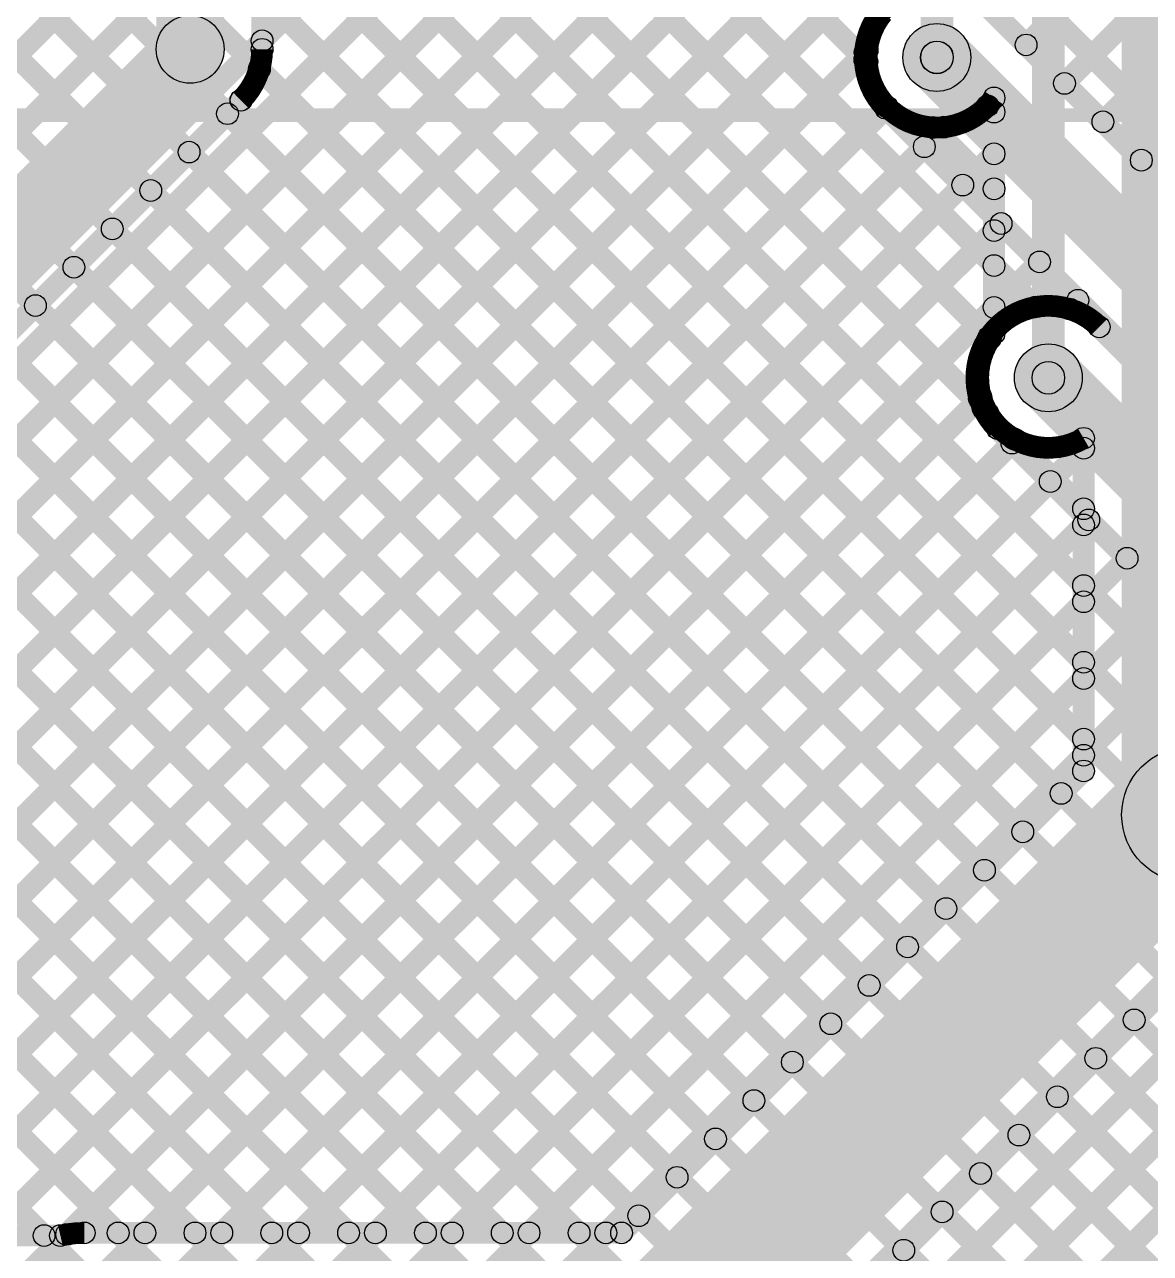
# Model space of a CAD drawing. Header units: millimetres. Extents: x 0.01 to 3.4, y 0.01 to 2.05.
# Drawn here: x 1.673 to 2.0876, y 0.3654 to 0.8181 of the extents above; entities that cross this region are included whole.
import ezdxf

# ---------------------------------------------------------------- set-up
doc = ezdxf.new("R2010")
doc.units = ezdxf.units.MM
doc.header["$MEASUREMENT"] = 0
for name, color, linetype in [('BottomLayer', 5, 'Continuous'), ('TopLayer', 1, 'Continuous'), ('TopOverlay', 2, 'Continuous'), ('ViaHoleLayer', 16, 'Continuous')]:
    doc.layers.add(name, color=color, linetype=linetype)

# ---------------------------------------------------------------- blocks, each defined once
blk = doc.blocks.new('ESP8285_6')
at = {"layer": 'TopOverlay'}
blk.add_hatch(color=2, dxfattribs=at).paths.add_polyline_path([(-0.15904, -0.055), (-0.16404, -0.055), (-0.16404, 1.61823), (-0.15904, 1.61823)])

msp = doc.modelspace()

# ---------------------------------------------------------------- hatches: boundary and pattern name
at = {"layer": 'BottomLayer'}
for points in [[(1.19784, 0.32865), (1.19218, 0.33431), (2.06017, 1.2023), (2.06583, 1.19665)], [(1.19784, 0.30037), (1.19218, 0.30603), (2.06017, 1.17402), (2.06583, 1.16836)], [(1.19784, 0.27209), (1.19218, 0.27774), (2.06017, 1.14574), (2.06583, 1.14008)], [(1.19784, 0.2438), (1.19218, 0.24946), (2.06017, 1.11745), (2.06583, 1.11179)], [(1.20116, 0.21884), (1.1955, 0.2245), (2.06017, 1.08917), (2.06583, 1.08351)], [(1.78128, 1.00067), (1.78694, 1.00633), (1.986, 0.80726), (1.98034, 0.80161)], [(1.2153, 0.2047), (1.20965, 0.21036), (1.9806, 0.98131), (1.98625, 0.97565)], [(1.77131, 0.11017), (1.76566, 0.11583), (2.63084, 0.98101), (2.63649, 0.97535)], [(2.015, 0.80606), (2.003, 0.80606), (2.003, 0.975), (2.015, 0.975)], [(2.056, 0.688), (2.044, 0.688), (2.044, 0.975), (2.056, 0.975)], [(1.7996, 0.11017), (1.79394, 0.11583), (2.64498, 0.96687), (2.65064, 0.96121)], [(1.79665, 0.95702), (1.8023, 0.96268), (2.03283, 0.73215), (2.02717, 0.7265)], [(1.22945, 0.19056), (1.22379, 0.19622), (1.98617, 0.9586), (1.99183, 0.95294)], [(1.82788, 0.11017), (1.82223, 0.11583), (2.65912, 0.95272), (2.66478, 0.94707)], [(1.78737, 0.93801), (1.79303, 0.94367), (2.03143, 0.70526), (2.02578, 0.69961)], [(1.65229, 0.93167), (1.65795, 0.93733), (2.05756, 0.53772), (2.0519, 0.53206)], [(1.68057, 0.93167), (1.68623, 0.93733), (2.06583, 0.55773), (2.06017, 0.55207)], [(1.70886, 0.93167), (1.71452, 0.93733), (2.06583, 0.58602), (2.06017, 0.58036)], [(1.73714, 0.93167), (1.7428, 0.93733), (2.06583, 0.6143), (2.06017, 0.60864)], [(1.76543, 0.93167), (1.77108, 0.93733), (2.03046, 0.67796), (2.0248, 0.6723)], [(1.24359, 0.17642), (1.23793, 0.18207), (1.98617, 0.93031), (1.99183, 0.92466)], [(1.63658, 0.9191), (1.64223, 0.92476), (2.04342, 0.52357), (2.03776, 0.51792)], [(1.62243, 0.90496), (1.62809, 0.91062), (2.02928, 0.50943), (2.02362, 0.50377)], [(1.46446, 0.36901), (1.45881, 0.37466), (1.98617, 0.90203), (1.99183, 0.89637)], [(1.60829, 0.89082), (1.61395, 0.89647), (2.01513, 0.49529), (2.00948, 0.48963)], [(1.59415, 0.87667), (1.59981, 0.88233), (2.00099, 0.48115), (1.99534, 0.47549)], [(1.49291, 0.36917), (1.48725, 0.37483), (1.98617, 0.87375), (1.99183, 0.86809)], [(2.127, 0.527), (2.077, 0.527), (2.077, 0.87355), (2.127, 0.87355)], [(1.58001, 0.86253), (1.58567, 0.86819), (1.98685, 0.467), (1.98119, 0.46135)], [(1.56587, 0.84839), (1.57152, 0.85405), (1.97271, 0.45286), (1.96705, 0.44721)], [(1.5212, 0.36917), (1.51554, 0.37483), (1.98617, 0.84546), (1.99183, 0.8398)], [(1.55172, 0.83425), (1.55738, 0.8399), (1.95857, 0.43872), (1.95291, 0.43306)], [(1.53758, 0.82011), (1.54324, 0.82576), (1.94442, 0.42458), (1.93877, 0.41892)], [(1.52344, 0.80596), (1.5291, 0.81162), (1.93028, 0.41044), (1.92462, 0.40478)], [(1.54948, 0.36917), (1.54382, 0.37483), (1.98043, 0.81143), (1.98609, 0.80578)], [(2.01318, 0.80176), (2.00469, 0.81024), (2.00476, 0.81031), (2.01324, 0.80182)], [(1.5093, 0.79182), (1.51495, 0.79748), (1.91614, 0.39629), (1.91048, 0.39064)], [(1.57776, 0.36917), (1.57211, 0.37483), (1.98786, 0.79058), (1.99351, 0.78492)], [(2.02483, 0.78541), (2.03049, 0.79106), (2.03283, 0.78872), (2.02717, 0.78306)], [(2.034, 0.70432), (2.026, 0.70432), (2.026, 0.79108), (2.034, 0.79108)], [(1.49516, 0.77768), (1.50081, 0.78334), (1.902, 0.38215), (1.89634, 0.37649)], [(1.60605, 0.36917), (1.60039, 0.37483), (2.00871, 0.78315), (2.01437, 0.77749)], [(2.00454, 0.77741), (2.0102, 0.78306), (2.03283, 0.76044), (2.02717, 0.75478)], [(1.63433, 0.36917), (1.62868, 0.37483), (2.02717, 0.77332), (2.03283, 0.76767)], [(1.48101, 0.76354), (1.48667, 0.76919), (1.88004, 0.37583), (1.87438, 0.37017)], [(1.46687, 0.74939), (1.47253, 0.75505), (1.85175, 0.37583), (1.84609, 0.37017)], [(1.66262, 0.36917), (1.65696, 0.37483), (2.02717, 0.74504), (2.03283, 0.73938)], [(1.45273, 0.73525), (1.45839, 0.74091), (1.82347, 0.37583), (1.81781, 0.37017)], [(1.43859, 0.72111), (1.44424, 0.72677), (1.79518, 0.37583), (1.78953, 0.37017)], [(1.69136, 0.36963), (1.68571, 0.37529), (2.02717, 0.71675), (2.03283, 0.7111)], [(1.42444, 0.70697), (1.4301, 0.71263), (1.7669, 0.37583), (1.76124, 0.37017)], [(1.4103, 0.69283), (1.41596, 0.69848), (1.73861, 0.37583), (1.73296, 0.37017)], [(1.39616, 0.67868), (1.40182, 0.68434), (1.71033, 0.37583), (1.70467, 0.37017)], [(1.72019, 0.37017), (1.71453, 0.37583), (2.02237, 0.68367), (2.02803, 0.67801)], [(1.38202, 0.66454), (1.38768, 0.6702), (1.68305, 0.37483), (1.67739, 0.36917)], [(1.74847, 0.37017), (1.74281, 0.37583), (2.03503, 0.66805), (2.04069, 0.66239)], [(2.0343, 0.6628), (2.03996, 0.66846), (2.06583, 0.64258), (2.06017, 0.63693)], [(2.067, 0.54315), (2.059, 0.54315), (2.059, 0.6657), (2.067, 0.6657)], [(1.77675, 0.37017), (1.7711, 0.37583), (2.06017, 0.6649), (2.06583, 0.65925)], [(1.80504, 0.37017), (1.79938, 0.37583), (2.06017, 0.63662), (2.06583, 0.63096)], [(1.83332, 0.37017), (1.82767, 0.37583), (2.06017, 0.60833), (2.06583, 0.60268)], [(1.86161, 0.37017), (1.85595, 0.37583), (2.06017, 0.58005), (2.06583, 0.57439)], [(1.88989, 0.37017), (1.88424, 0.37583), (2.06017, 0.55176), (2.06583, 0.54611)], [(1.89567, 0.37017), (1.89002, 0.37583), (2.06017, 0.54598), (2.06583, 0.54033)], [(1.92668, 0.31632), (1.89132, 0.35168), (2.08432, 0.54468), (2.11968, 0.50932)], [(1.93941, 0.30359), (1.93375, 0.30925), (2.12675, 0.50225), (2.13241, 0.49659)], [(2.07877, 0.44862), (2.08443, 0.45428), (2.42288, 0.11583), (2.41722, 0.11017)], [(2.06463, 0.43448), (2.07029, 0.44013), (2.39459, 0.11583), (2.38894, 0.11017)], [(2.05049, 0.42034), (2.05615, 0.42599), (2.36631, 0.11583), (2.36065, 0.11017)], [(2.03635, 0.40619), (2.042, 0.41185), (2.33803, 0.11583), (2.33237, 0.11017)], [(2.02221, 0.39205), (2.02786, 0.39771), (2.30974, 0.11583), (2.30408, 0.11017)], [(2.00806, 0.37791), (2.01372, 0.38357), (2.28146, 0.11583), (2.2758, 0.11017)], [(1.4652, 0.368), (1.4652, 0.376), (1.68623, 0.376), (1.68623, 0.368)], [(1.695, 0.369), (1.695, 0.377), (1.89285, 0.377), (1.89285, 0.369)], [(1.99392, 0.36377), (1.99958, 0.36942), (2.25317, 0.11583), (2.24752, 0.11017)]]:
    msp.add_hatch(color=5, dxfattribs=at).paths.add_polyline_path(points)
h = msp.add_hatch(color=5, dxfattribs=at)
edge = h.paths.add_edge_path()
edge.add_arc((2.00894, 0.806), 0.01181, 0, 360)
h = msp.add_hatch(color=5, dxfattribs=at)
edge = h.paths.add_edge_path()
edge.add_arc((1.98326, 0.80861), 0.004, 0, 360)
h = msp.add_hatch(color=5, dxfattribs=at)
edge = h.paths.add_edge_path()
edge.add_arc((2.00894, 0.806), 0.006, 0, 360)
h = msp.add_hatch(color=5, dxfattribs=at)
edge = h.paths.add_edge_path()
edge.add_arc((2.009, 0.80606), 0.006, 0, 360)
h = msp.add_hatch(color=5, dxfattribs=at)
edge = h.paths.add_edge_path()
edge.add_arc((2.009, 0.80606), 0.006, 0, 360)
h = msp.add_hatch(color=5, dxfattribs=at)
edge = h.paths.add_edge_path()
edge.add_arc((1.98317, 0.80444), 0.004, 0, 360)
h = msp.add_hatch(color=5, dxfattribs=at)
edge = h.paths.add_edge_path()
edge.add_arc((2.02766, 0.78823), 0.004, 0, 360)
h = msp.add_hatch(color=5, dxfattribs=at)
edge = h.paths.add_edge_path()
edge.add_arc((2.03, 0.79108), 0.004, 0, 360)
h = msp.add_hatch(color=5, dxfattribs=at)
edge = h.paths.add_edge_path()
edge.add_arc((2.03, 0.79108), 0.004, 0, 360)
h = msp.add_hatch(color=5, dxfattribs=at)
edge = h.paths.add_edge_path()
edge.add_arc((1.99069, 0.78775), 0.004, 0, 360)
h = msp.add_hatch(color=5, dxfattribs=at)
edge = h.paths.add_edge_path()
edge.add_arc((2.03, 0.78589), 0.004, 0, 360)
h = msp.add_hatch(color=5, dxfattribs=at)
edge = h.paths.add_edge_path()
edge.add_arc((2.00737, 0.78024), 0.004, 0, 360)
h = msp.add_hatch(color=5, dxfattribs=at)
edge = h.paths.add_edge_path()
edge.add_arc((2.01154, 0.78032), 0.004, 0, 360)
h = msp.add_hatch(color=5, dxfattribs=at)
edge = h.paths.add_edge_path()
edge.add_arc((2.03, 0.7705), 0.004, 0, 360)
h = msp.add_hatch(color=5, dxfattribs=at)
edge = h.paths.add_edge_path()
edge.add_arc((2.03, 0.75761), 0.004, 0, 360)
h = msp.add_hatch(color=5, dxfattribs=at)
edge = h.paths.add_edge_path()
edge.add_arc((2.03, 0.74221), 0.004, 0, 360)
h = msp.add_hatch(color=5, dxfattribs=at)
edge = h.paths.add_edge_path()
edge.add_arc((2.03, 0.72932), 0.004, 0, 360)
h = msp.add_hatch(color=5, dxfattribs=at)
edge = h.paths.add_edge_path()
edge.add_arc((2.03, 0.71393), 0.004, 0, 360)
h = msp.add_hatch(color=5, dxfattribs=at)
edge = h.paths.add_edge_path()
edge.add_arc((2.0286, 0.70244), 0.004, 0, 360)
h = msp.add_hatch(color=5, dxfattribs=at)
edge = h.paths.add_edge_path()
edge.add_arc((2.03, 0.70432), 0.004, 0, 360)
h = msp.add_hatch(color=5, dxfattribs=at)
edge = h.paths.add_edge_path()
edge.add_arc((2.03, 0.70432), 0.004, 0, 360)
h = msp.add_hatch(color=5, dxfattribs=at)
edge = h.paths.add_edge_path()
edge.add_arc((2.05, 0.688), 0.01181, 0, 360)
h = msp.add_hatch(color=5, dxfattribs=at)
edge = h.paths.add_edge_path()
edge.add_arc((2.05, 0.688), 0.006, 0, 360)
h = msp.add_hatch(color=5, dxfattribs=at)
edge = h.paths.add_edge_path()
edge.add_arc((2.0252, 0.68084), 0.004, 0, 360)
h = msp.add_hatch(color=5, dxfattribs=at)
edge = h.paths.add_edge_path()
edge.add_arc((2.02763, 0.67513), 0.004, 0, 360)
h = msp.add_hatch(color=5, dxfattribs=at)
edge = h.paths.add_edge_path()
edge.add_arc((2.03713, 0.66563), 0.004, 0, 360)
h = msp.add_hatch(color=5, dxfattribs=at)
edge = h.paths.add_edge_path()
edge.add_arc((2.03786, 0.66522), 0.004, 0, 360)
h = msp.add_hatch(color=5, dxfattribs=at)
edge = h.paths.add_edge_path()
edge.add_arc((2.063, 0.6657), 0.004, 0, 360)
h = msp.add_hatch(color=5, dxfattribs=at)
edge = h.paths.add_edge_path()
edge.add_arc((2.063, 0.6657), 0.004, 0, 360)
h = msp.add_hatch(color=5, dxfattribs=at)
edge = h.paths.add_edge_path()
edge.add_arc((2.063, 0.66207), 0.004, 0, 360)
h = msp.add_hatch(color=5, dxfattribs=at)
edge = h.paths.add_edge_path()
edge.add_arc((2.063, 0.63976), 0.004, 0, 360)
h = msp.add_hatch(color=5, dxfattribs=at)
edge = h.paths.add_edge_path()
edge.add_arc((2.063, 0.63379), 0.004, 0, 360)
h = msp.add_hatch(color=5, dxfattribs=at)
edge = h.paths.add_edge_path()
edge.add_arc((2.063, 0.61147), 0.004, 0, 360)
h = msp.add_hatch(color=5, dxfattribs=at)
edge = h.paths.add_edge_path()
edge.add_arc((2.063, 0.6055), 0.004, 0, 360)
h = msp.add_hatch(color=5, dxfattribs=at)
edge = h.paths.add_edge_path()
edge.add_arc((2.063, 0.58319), 0.004, 0, 360)
h = msp.add_hatch(color=5, dxfattribs=at)
edge = h.paths.add_edge_path()
edge.add_arc((2.063, 0.57722), 0.004, 0, 360)
h = msp.add_hatch(color=5, dxfattribs=at)
edge = h.paths.add_edge_path()
edge.add_arc((2.063, 0.5549), 0.004, 0, 360)
h = msp.add_hatch(color=5, dxfattribs=at)
edge = h.paths.add_edge_path()
edge.add_arc((2.063, 0.54894), 0.004, 0, 360)
h = msp.add_hatch(color=5, dxfattribs=at)
edge = h.paths.add_edge_path()
edge.add_arc((2.102, 0.527), 0.025, 0, 360)
h = msp.add_hatch(color=5, dxfattribs=at)
edge = h.paths.add_edge_path()
edge.add_arc((2.102, 0.527), 0.025, 0, 360)
h = msp.add_hatch(color=5, dxfattribs=at)
edge = h.paths.add_edge_path()
edge.add_arc((2.063, 0.54315), 0.004, 0, 360)
h = msp.add_hatch(color=5, dxfattribs=at)
edge = h.paths.add_edge_path()
edge.add_arc((2.063, 0.54315), 0.004, 0, 360)
h = msp.add_hatch(color=5, dxfattribs=at)
edge = h.paths.add_edge_path()
edge.add_arc((2.05473, 0.53489), 0.004, 0, 360)
h = msp.add_hatch(color=5, dxfattribs=at)
edge = h.paths.add_edge_path()
edge.add_arc((2.04059, 0.52074), 0.004, 0, 360)
h = msp.add_hatch(color=5, dxfattribs=at)
edge = h.paths.add_edge_path()
edge.add_arc((2.02645, 0.5066), 0.004, 0, 360)
h = msp.add_hatch(color=5, dxfattribs=at)
edge = h.paths.add_edge_path()
edge.add_arc((2.01231, 0.49246), 0.004, 0, 360)
h = msp.add_hatch(color=5, dxfattribs=at)
edge = h.paths.add_edge_path()
edge.add_arc((1.99816, 0.47832), 0.004, 0, 360)
h = msp.add_hatch(color=5, dxfattribs=at)
edge = h.paths.add_edge_path()
edge.add_arc((1.98402, 0.46418), 0.004, 0, 360)
h = msp.add_hatch(color=5, dxfattribs=at)
edge = h.paths.add_edge_path()
edge.add_arc((1.96988, 0.45003), 0.004, 0, 360)
h = msp.add_hatch(color=5, dxfattribs=at)
edge = h.paths.add_edge_path()
edge.add_arc((2.0816, 0.45145), 0.004, 0, 360)
h = msp.add_hatch(color=5, dxfattribs=at)
edge = h.paths.add_edge_path()
edge.add_arc((1.95574, 0.43589), 0.004, 0, 360)
h = msp.add_hatch(color=5, dxfattribs=at)
edge = h.paths.add_edge_path()
edge.add_arc((2.06746, 0.43731), 0.004, 0, 360)
h = msp.add_hatch(color=5, dxfattribs=at)
edge = h.paths.add_edge_path()
edge.add_arc((1.94159, 0.42175), 0.004, 0, 360)
h = msp.add_hatch(color=5, dxfattribs=at)
edge = h.paths.add_edge_path()
edge.add_arc((2.05332, 0.42316), 0.004, 0, 360)
h = msp.add_hatch(color=5, dxfattribs=at)
edge = h.paths.add_edge_path()
edge.add_arc((2.03918, 0.40902), 0.004, 0, 360)
h = msp.add_hatch(color=5, dxfattribs=at)
edge = h.paths.add_edge_path()
edge.add_arc((1.92745, 0.40761), 0.004, 0, 360)
h = msp.add_hatch(color=5, dxfattribs=at)
edge = h.paths.add_edge_path()
edge.add_arc((2.02503, 0.39488), 0.004, 0, 360)
h = msp.add_hatch(color=5, dxfattribs=at)
edge = h.paths.add_edge_path()
edge.add_arc((1.91331, 0.39347), 0.004, 0, 360)
h = msp.add_hatch(color=5, dxfattribs=at)
edge = h.paths.add_edge_path()
edge.add_arc((1.89917, 0.37932), 0.004, 0, 360)
h = msp.add_hatch(color=5, dxfattribs=at)
edge = h.paths.add_edge_path()
edge.add_arc((2.01089, 0.38074), 0.004, 0, 360)
h = msp.add_hatch(color=5, dxfattribs=at)
edge = h.paths.add_edge_path()
edge.add_arc((1.68022, 0.372), 0.004, 0, 360)
h = msp.add_hatch(color=5, dxfattribs=at)
edge = h.paths.add_edge_path()
edge.add_arc((1.68623, 0.372), 0.004, 0, 360)
h = msp.add_hatch(color=5, dxfattribs=at)
edge = h.paths.add_edge_path()
edge.add_arc((1.68623, 0.372), 0.004, 0, 360)
h = msp.add_hatch(color=5, dxfattribs=at)
edge = h.paths.add_edge_path()
edge.add_arc((1.68853, 0.37246), 0.004, 0, 360)
h = msp.add_hatch(color=5, dxfattribs=at)
edge = h.paths.add_edge_path()
edge.add_arc((1.695, 0.373), 0.004, 0, 360)
h = msp.add_hatch(color=5, dxfattribs=at)
edge = h.paths.add_edge_path()
edge.add_arc((1.695, 0.373), 0.004, 0, 360)
h = msp.add_hatch(color=5, dxfattribs=at)
edge = h.paths.add_edge_path()
edge.add_arc((1.7075, 0.373), 0.004, 0, 360)
h = msp.add_hatch(color=5, dxfattribs=at)
edge = h.paths.add_edge_path()
edge.add_arc((1.71736, 0.373), 0.004, 0, 360)
h = msp.add_hatch(color=5, dxfattribs=at)
edge = h.paths.add_edge_path()
edge.add_arc((1.73579, 0.373), 0.004, 0, 360)
h = msp.add_hatch(color=5, dxfattribs=at)
edge = h.paths.add_edge_path()
edge.add_arc((1.74564, 0.373), 0.004, 0, 360)
h = msp.add_hatch(color=5, dxfattribs=at)
edge = h.paths.add_edge_path()
edge.add_arc((1.76407, 0.373), 0.004, 0, 360)
h = msp.add_hatch(color=5, dxfattribs=at)
edge = h.paths.add_edge_path()
edge.add_arc((1.77393, 0.373), 0.004, 0, 360)
h = msp.add_hatch(color=5, dxfattribs=at)
edge = h.paths.add_edge_path()
edge.add_arc((1.79235, 0.373), 0.004, 0, 360)
h = msp.add_hatch(color=5, dxfattribs=at)
edge = h.paths.add_edge_path()
edge.add_arc((1.80221, 0.373), 0.004, 0, 360)
h = msp.add_hatch(color=5, dxfattribs=at)
edge = h.paths.add_edge_path()
edge.add_arc((1.82064, 0.373), 0.004, 0, 360)
h = msp.add_hatch(color=5, dxfattribs=at)
edge = h.paths.add_edge_path()
edge.add_arc((1.83049, 0.373), 0.004, 0, 360)
h = msp.add_hatch(color=5, dxfattribs=at)
edge = h.paths.add_edge_path()
edge.add_arc((1.84892, 0.373), 0.004, 0, 360)
h = msp.add_hatch(color=5, dxfattribs=at)
edge = h.paths.add_edge_path()
edge.add_arc((1.85878, 0.373), 0.004, 0, 360)
h = msp.add_hatch(color=5, dxfattribs=at)
edge = h.paths.add_edge_path()
edge.add_arc((1.87721, 0.373), 0.004, 0, 360)
h = msp.add_hatch(color=5, dxfattribs=at)
edge = h.paths.add_edge_path()
edge.add_arc((1.88706, 0.373), 0.004, 0, 360)
h = msp.add_hatch(color=5, dxfattribs=at)
edge = h.paths.add_edge_path()
edge.add_arc((1.89285, 0.373), 0.004, 0, 360)
h = msp.add_hatch(color=5, dxfattribs=at)
edge = h.paths.add_edge_path()
edge.add_arc((1.89285, 0.373), 0.004, 0, 360)
h = msp.add_hatch(color=5, dxfattribs=at)
edge = h.paths.add_edge_path()
edge.add_arc((1.99675, 0.3666), 0.004, 0, 360)
at = {"layer": 'TopLayer'}
for points in [[(1.7465, 0.809), (1.7215, 0.809), (1.7215, 1.158), (1.7465, 1.158)], [(1.7645, 0.809), (1.7565, 0.809), (1.7565, 0.93842), (1.7645, 0.93842)], [(1.75767, 0.85457), (1.76333, 0.86023), (2.58473, 0.03883), (2.57907, 0.03317)], [(1.76333, 0.80929), (1.75767, 0.81495), (1.79417, 0.85145), (1.79983, 0.84579)], [(1.23691, 0.16974), (1.23126, 0.1754), (1.88669, 0.83083), (1.89234, 0.82517)], [(1.26905, 0.17359), (1.26339, 0.17925), (1.91497, 0.83083), (1.92063, 0.82517)], [(1.28904, 0.1653), (1.28339, 0.17096), (1.94325, 0.83083), (1.94891, 0.82517)], [(1.30318, 0.15116), (1.29753, 0.15682), (1.97154, 0.83083), (1.9772, 0.82517)], [(1.75767, 0.82629), (1.76333, 0.83195), (2.55645, 0.03883), (2.55079, 0.03317)], [(1.90021, 0.82517), (1.90587, 0.83083), (2.03094, 0.70576), (2.02528, 0.7001)], [(1.9285, 0.82517), (1.93415, 0.83083), (2.04808, 0.7169), (2.04242, 0.71124)], [(1.95678, 0.82517), (1.96244, 0.83083), (1.98528, 0.80799), (1.97962, 0.80233)], [(1.07206, 0.03317), (1.0664, 0.03883), (1.8554, 0.82783), (1.86106, 0.82217)], [(1.19784, 0.21552), (1.19218, 0.22117), (1.79883, 0.82783), (1.80449, 0.82217)], [(1.19784, 0.18723), (1.19218, 0.19289), (1.82712, 0.82783), (1.83277, 0.82217)], [(1.81836, 0.82217), (1.82402, 0.82783), (2.61302, 0.03883), (2.60736, 0.03317)], [(1.84664, 0.82217), (1.8523, 0.82783), (2.6413, 0.03883), (2.63564, 0.03317)], [(1.87493, 0.82217), (1.88058, 0.82783), (2.02884, 0.67958), (2.02318, 0.67392)], [(2.02485, 0.82191), (2.0305, 0.82757), (2.30474, 0.55333), (2.29908, 0.54767)], [(2.04465, 0.80777), (2.03899, 0.81342), (2.05339, 0.82783), (2.05905, 0.82217)], [(2.04463, 0.82217), (2.05029, 0.82783), (2.32479, 0.55333), (2.31913, 0.54767)], [(2.05879, 0.79363), (2.05313, 0.79928), (2.08168, 0.82783), (2.08733, 0.82217)], [(2.07293, 0.77948), (2.06727, 0.78514), (2.10996, 0.82783), (2.11562, 0.82217)], [(2.07292, 0.82217), (2.07857, 0.82783), (2.35307, 0.55333), (2.34742, 0.54767)], [(2.08707, 0.76534), (2.08141, 0.771), (2.13825, 0.82783), (2.1439, 0.82217)], [(1.25705, 0.31437), (1.23937, 0.33205), (1.72516, 0.81784), (1.74284, 0.80016)], [(2.0001, 0.79716), (2.01778, 0.81484), (2.29978, 0.53284), (2.2821, 0.51516)], [(1.31146, 0.13115), (1.3058, 0.13681), (1.97967, 0.81068), (1.98533, 0.80502)], [(1.75668, 0.799), (1.76234, 0.80465), (2.52816, 0.03883), (2.52251, 0.03317)], [(1.26981, 0.30168), (1.26416, 0.30734), (1.74988, 0.79306), (1.75553, 0.7874)], [(1.39302, 0.18443), (1.38736, 0.19008), (1.98737, 0.79009), (1.99303, 0.78443)], [(1.74493, 0.78246), (1.75059, 0.78812), (2.49988, 0.03883), (2.49422, 0.03317)], [(1.98737, 0.78443), (1.99303, 0.79009), (2.27499, 0.50812), (2.26934, 0.50247)], [(1.41784, 0.18096), (1.41218, 0.18662), (2.00151, 0.77595), (2.00717, 0.77029)], [(1.73079, 0.76832), (1.73645, 0.77397), (2.47159, 0.03883), (2.46594, 0.03317)], [(1.43608, 0.17092), (1.43043, 0.17658), (2.01565, 0.76181), (2.02131, 0.75615)], [(1.71665, 0.75417), (1.72231, 0.75983), (2.44331, 0.03883), (2.43765, 0.03317)], [(1.44964, 0.1562), (1.44398, 0.16185), (2.0298, 0.74766), (2.03545, 0.74201)], [(1.70251, 0.74003), (1.70817, 0.74569), (2.41503, 0.03883), (2.40937, 0.03317)], [(1.4583, 0.13657), (1.45264, 0.14223), (2.04394, 0.73352), (2.0496, 0.72786)], [(1.68837, 0.72589), (1.69402, 0.73155), (2.38674, 0.03883), (2.38108, 0.03317)], [(1.67422, 0.71175), (1.67988, 0.7174), (2.35846, 0.03883), (2.3528, 0.03317)], [(2.06054, 0.71052), (2.05488, 0.71618), (2.05808, 0.71938), (2.06374, 0.71372)], [(2.06591, 0.70391), (2.07157, 0.70957), (2.50881, 0.27233), (2.50315, 0.26667)], [(1.66008, 0.69761), (1.66574, 0.70326), (2.33017, 0.03883), (2.32452, 0.03317)], [(2.04116, 0.67916), (2.05884, 0.69684), (2.50384, 0.25184), (2.48616, 0.23416)], [(1.64594, 0.68346), (1.6516, 0.68912), (2.30189, 0.03883), (2.29623, 0.03317)], [(1.45902, 0.10901), (1.45336, 0.11466), (2.02182, 0.68312), (2.02748, 0.67746)], [(1.6318, 0.66932), (1.63745, 0.67498), (2.2736, 0.03883), (2.26795, 0.03317)], [(2.02843, 0.66643), (2.03409, 0.67209), (2.47906, 0.22712), (2.4734, 0.22147)], [(1.41147, 0.03317), (1.40581, 0.03883), (2.03375, 0.66677), (2.03941, 0.66111)], [(1.61766, 0.65518), (1.62331, 0.66084), (2.24532, 0.03883), (2.23966, 0.03317)], [(1.43975, 0.03317), (1.4341, 0.03883), (2.0479, 0.65263), (2.05355, 0.64697)], [(1.60351, 0.64104), (1.60917, 0.64669), (2.21704, 0.03883), (2.21138, 0.03317)], [(1.46804, 0.03317), (1.46238, 0.03883), (2.06204, 0.63848), (2.0677, 0.63283)], [(1.58937, 0.62689), (1.59503, 0.63255), (2.18875, 0.03883), (2.18309, 0.03317)], [(1.49632, 0.03317), (1.49067, 0.03883), (2.07618, 0.62434), (2.08184, 0.61869)], [(1.57523, 0.61275), (1.58089, 0.61841), (2.16047, 0.03883), (2.15481, 0.03317)], [(1.52461, 0.03317), (1.51895, 0.03883), (2.09032, 0.6102), (2.09598, 0.60454)], [(1.56109, 0.59861), (1.56674, 0.60427), (2.13218, 0.03883), (2.12653, 0.03317)], [(1.55289, 0.03317), (1.54723, 0.03883), (2.10447, 0.59606), (2.11012, 0.5904)], [(1.54694, 0.58447), (1.5526, 0.59013), (2.1039, 0.03883), (2.09824, 0.03317)], [(1.58118, 0.03317), (1.57552, 0.03883), (2.11861, 0.58192), (2.12426, 0.57626)], [(1.5328, 0.57033), (1.53846, 0.57598), (2.07561, 0.03883), (2.06996, 0.03317)], [(1.60946, 0.03317), (1.6038, 0.03883), (2.13275, 0.56777), (2.13841, 0.56212)], [(1.51866, 0.55618), (1.52432, 0.56184), (2.04733, 0.03883), (2.04167, 0.03317)], [(1.63774, 0.03317), (1.63209, 0.03883), (2.14689, 0.55363), (2.15255, 0.54797)], [(1.50452, 0.54204), (1.51018, 0.5477), (2.01905, 0.03883), (2.01339, 0.03317)], [(1.66603, 0.03317), (1.66037, 0.03883), (2.16103, 0.53949), (2.16669, 0.53383)], [(1.69431, 0.03317), (1.68866, 0.03883), (2.17518, 0.52535), (2.18083, 0.51969)], [(1.7226, 0.03317), (1.71694, 0.03883), (2.18932, 0.51121), (2.19497, 0.50555)], [(1.75088, 0.03317), (1.74523, 0.03883), (2.20346, 0.49706), (2.20912, 0.49141)]]:
    msp.add_hatch(color=1, dxfattribs=at).paths.add_polyline_path(points)
h = msp.add_hatch(color=1, dxfattribs=at)
edge = h.paths.add_edge_path()
edge.add_arc((1.734, 0.809), 0.0125, 0, 360)
h = msp.add_hatch(color=1, dxfattribs=at)
edge = h.paths.add_edge_path()
edge.add_arc((1.734, 0.809), 0.0125, 0, 360)
h = msp.add_hatch(color=1, dxfattribs=at)
edge = h.paths.add_edge_path()
edge.add_arc((1.7605, 0.81212), 0.004, 0, 360)
h = msp.add_hatch(color=1, dxfattribs=at)
edge = h.paths.add_edge_path()
edge.add_arc((2.00894, 0.806), 0.0125, 0, 360)
h = msp.add_hatch(color=1, dxfattribs=at)
edge = h.paths.add_edge_path()
edge.add_arc((2.00894, 0.806), 0.01181, 0, 360)
h = msp.add_hatch(color=1, dxfattribs=at)
edge = h.paths.add_edge_path()
edge.add_arc((1.7605, 0.809), 0.004, 0, 360)
h = msp.add_hatch(color=1, dxfattribs=at)
edge = h.paths.add_edge_path()
edge.add_arc((1.7605, 0.809), 0.004, 0, 360)
h = msp.add_hatch(color=1, dxfattribs=at)
edge = h.paths.add_edge_path()
edge.add_arc((1.7605, 0.809), 0.004, 0, 360)
h = msp.add_hatch(color=1, dxfattribs=at)
edge = h.paths.add_edge_path()
edge.add_arc((1.9825, 0.80785), 0.004, 0, 360)
h = msp.add_hatch(color=1, dxfattribs=at)
edge = h.paths.add_edge_path()
edge.add_arc((2.04182, 0.8106), 0.004, 0, 360)
h = msp.add_hatch(color=1, dxfattribs=at)
edge = h.paths.add_edge_path()
edge.add_arc((1.75951, 0.80182), 0.004, 0, 360)
h = msp.add_hatch(color=1, dxfattribs=at)
edge = h.paths.add_edge_path()
edge.add_arc((1.98245, 0.80516), 0.004, 0, 360)
h = msp.add_hatch(color=1, dxfattribs=at)
edge = h.paths.add_edge_path()
edge.add_arc((2.05596, 0.79645), 0.004, 0, 360)
h = msp.add_hatch(color=1, dxfattribs=at)
edge = h.paths.add_edge_path()
edge.add_arc((1.7527, 0.79023), 0.004, 0, 360)
h = msp.add_hatch(color=1, dxfattribs=at)
edge = h.paths.add_edge_path()
edge.add_arc((1.7527, 0.79023), 0.004, 0, 360)
h = msp.add_hatch(color=1, dxfattribs=at)
edge = h.paths.add_edge_path()
edge.add_arc((1.75274, 0.79026), 0.004, 0, 360)
h = msp.add_hatch(color=1, dxfattribs=at)
edge = h.paths.add_edge_path()
edge.add_arc((1.74776, 0.78529), 0.004, 0, 360)
h = msp.add_hatch(color=1, dxfattribs=at)
edge = h.paths.add_edge_path()
edge.add_arc((1.9902, 0.78726), 0.004, 0, 360)
h = msp.add_hatch(color=1, dxfattribs=at)
edge = h.paths.add_edge_path()
edge.add_arc((1.9902, 0.78726), 0.004, 0, 360)
h = msp.add_hatch(color=1, dxfattribs=at)
edge = h.paths.add_edge_path()
edge.add_arc((1.9902, 0.78726), 0.004, 0, 360)
h = msp.add_hatch(color=1, dxfattribs=at)
edge = h.paths.add_edge_path()
edge.add_arc((2.0701, 0.78231), 0.004, 0, 360)
h = msp.add_hatch(color=1, dxfattribs=at)
edge = h.paths.add_edge_path()
edge.add_arc((1.73362, 0.77114), 0.004, 0, 360)
h = msp.add_hatch(color=1, dxfattribs=at)
edge = h.paths.add_edge_path()
edge.add_arc((2.00434, 0.77312), 0.004, 0, 360)
h = msp.add_hatch(color=1, dxfattribs=at)
edge = h.paths.add_edge_path()
edge.add_arc((2.08424, 0.76817), 0.004, 0, 360)
h = msp.add_hatch(color=1, dxfattribs=at)
edge = h.paths.add_edge_path()
edge.add_arc((1.71948, 0.757), 0.004, 0, 360)
h = msp.add_hatch(color=1, dxfattribs=at)
edge = h.paths.add_edge_path()
edge.add_arc((2.01848, 0.75898), 0.004, 0, 360)
h = msp.add_hatch(color=1, dxfattribs=at)
edge = h.paths.add_edge_path()
edge.add_arc((2.03262, 0.74484), 0.004, 0, 360)
h = msp.add_hatch(color=1, dxfattribs=at)
edge = h.paths.add_edge_path()
edge.add_arc((1.70534, 0.74286), 0.004, 0, 360)
h = msp.add_hatch(color=1, dxfattribs=at)
edge = h.paths.add_edge_path()
edge.add_arc((2.04677, 0.73069), 0.004, 0, 360)
h = msp.add_hatch(color=1, dxfattribs=at)
edge = h.paths.add_edge_path()
edge.add_arc((1.69119, 0.72872), 0.004, 0, 360)
h = msp.add_hatch(color=1, dxfattribs=at)
edge = h.paths.add_edge_path()
edge.add_arc((2.06091, 0.71655), 0.004, 0, 360)
h = msp.add_hatch(color=1, dxfattribs=at)
edge = h.paths.add_edge_path()
edge.add_arc((1.67705, 0.71458), 0.004, 0, 360)
h = msp.add_hatch(color=1, dxfattribs=at)
edge = h.paths.add_edge_path()
edge.add_arc((2.04525, 0.71407), 0.004, 0, 360)
h = msp.add_hatch(color=1, dxfattribs=at)
edge = h.paths.add_edge_path()
edge.add_arc((2.05771, 0.71335), 0.004, 0, 360)
h = msp.add_hatch(color=1, dxfattribs=at)
edge = h.paths.add_edge_path()
edge.add_arc((2.06874, 0.70674), 0.004, 0, 360)
h = msp.add_hatch(color=1, dxfattribs=at)
edge = h.paths.add_edge_path()
edge.add_arc((2.06874, 0.70674), 0.004, 0, 360)
h = msp.add_hatch(color=1, dxfattribs=at)
edge = h.paths.add_edge_path()
edge.add_arc((2.02811, 0.70293), 0.004, 0, 360)
h = msp.add_hatch(color=1, dxfattribs=at)
edge = h.paths.add_edge_path()
edge.add_arc((2.05, 0.688), 0.0125, 0, 360)
h = msp.add_hatch(color=1, dxfattribs=at)
edge = h.paths.add_edge_path()
edge.add_arc((2.05, 0.688), 0.01181, 0, 360)
h = msp.add_hatch(color=1, dxfattribs=at)
edge = h.paths.add_edge_path()
edge.add_arc((2.02465, 0.68029), 0.004, 0, 360)
h = msp.add_hatch(color=1, dxfattribs=at)
edge = h.paths.add_edge_path()
edge.add_arc((2.02601, 0.67675), 0.004, 0, 360)
h = msp.add_hatch(color=1, dxfattribs=at)
edge = h.paths.add_edge_path()
edge.add_arc((2.03126, 0.66926), 0.004, 0, 360)
h = msp.add_hatch(color=1, dxfattribs=at)
edge = h.paths.add_edge_path()
edge.add_arc((2.03126, 0.66926), 0.004, 0, 360)
h = msp.add_hatch(color=1, dxfattribs=at)
edge = h.paths.add_edge_path()
edge.add_arc((2.03658, 0.66394), 0.004, 0, 360)
h = msp.add_hatch(color=1, dxfattribs=at)
edge = h.paths.add_edge_path()
edge.add_arc((2.05072, 0.6498), 0.004, 0, 360)
h = msp.add_hatch(color=1, dxfattribs=at)
edge = h.paths.add_edge_path()
edge.add_arc((2.06487, 0.63566), 0.004, 0, 360)
h = msp.add_hatch(color=1, dxfattribs=at)
edge = h.paths.add_edge_path()
edge.add_arc((2.07901, 0.62151), 0.004, 0, 360)
at = {"layer": 'ViaHoleLayer'}
h = msp.add_hatch(color=16, dxfattribs=at)
edge = h.paths.add_edge_path()
edge.add_arc((2.00894, 0.806), 0.00591, 0, 360)
h = msp.add_hatch(color=16, dxfattribs=at)
edge = h.paths.add_edge_path()
edge.add_arc((2.05, 0.688), 0.00591, 0, 360)

# ---------------------------------------------------------------- linework, layer by layer
at = {"layer": 'BottomLayer', "const_width": 0.008}
for points in [[(2.03, 0.79108, -1.036655), (1.989, 0.82239)], [(2.063, 0.6657, -0.835017), (2.03, 0.70432)], [(1.68623, 0.372, -0.056796), (1.695, 0.373)]]:
    msp.add_lwpolyline(points, format="xyb", dxfattribs=at)
at = {"layer": 'BottomLayer'}
for centre, radius in [((1.98326, 0.80861), 0.004), ((2.00894, 0.806), 0.006), ((2.009, 0.80606), 0.006), ((2.009, 0.80606), 0.006), ((1.98317, 0.80444), 0.004), ((2.02766, 0.78823), 0.004), ((2.03, 0.79108), 0.004), ((2.03, 0.79108), 0.004), ((1.99069, 0.78775), 0.004), ((2.03, 0.78589), 0.004), ((2.00737, 0.78024), 0.004), ((2.01154, 0.78032), 0.004), ((2.03, 0.7705), 0.004), ((2.03, 0.75761), 0.004), ((2.03, 0.74221), 0.004), ((2.03, 0.72932), 0.004), ((2.03, 0.71393), 0.004), ((2.0286, 0.70244), 0.004), ((2.03, 0.70432), 0.004), ((2.03, 0.70432), 0.004), ((2.05, 0.688), 0.006), ((2.0252, 0.68084), 0.004), ((2.02763, 0.67513), 0.004), ((2.03713, 0.66563), 0.004), ((2.03786, 0.66522), 0.004), ((2.063, 0.6657), 0.004), ((2.063, 0.6657), 0.004), ((2.063, 0.66207), 0.004), ((2.063, 0.63976), 0.004), ((2.063, 0.63379), 0.004), ((2.063, 0.61147), 0.004), ((2.063, 0.6055), 0.004), ((2.063, 0.58319), 0.004), ((2.063, 0.57722), 0.004), ((2.063, 0.5549), 0.004), ((2.063, 0.54894), 0.004), ((2.102, 0.527), 0.025), ((2.102, 0.527), 0.025), ((2.063, 0.54315), 0.004), ((2.063, 0.54315), 0.004), ((2.05473, 0.53489), 0.004), ((2.04059, 0.52074), 0.004), ((2.02645, 0.5066), 0.004), ((2.01231, 0.49246), 0.004), ((1.99816, 0.47832), 0.004), ((1.98402, 0.46418), 0.004), ((1.96988, 0.45003), 0.004), ((2.0816, 0.45145), 0.004), ((1.95574, 0.43589), 0.004), ((2.06746, 0.43731), 0.004), ((1.94159, 0.42175), 0.004), ((2.05332, 0.42316), 0.004), ((2.03918, 0.40902), 0.004), ((1.92745, 0.40761), 0.004), ((2.02503, 0.39488), 0.004), ((1.91331, 0.39347), 0.004), ((1.89917, 0.37932), 0.004), ((2.01089, 0.38074), 0.004), ((1.68022, 0.372), 0.004), ((1.68623, 0.372), 0.004), ((1.68623, 0.372), 0.004), ((1.68853, 0.37246), 0.004), ((1.695, 0.373), 0.004), ((1.695, 0.373), 0.004), ((1.7075, 0.373), 0.004), ((1.71736, 0.373), 0.004), ((1.73579, 0.373), 0.004), ((1.74564, 0.373), 0.004), ((1.76407, 0.373), 0.004), ((1.77393, 0.373), 0.004), ((1.79235, 0.373), 0.004), ((1.80221, 0.373), 0.004), ((1.82064, 0.373), 0.004), ((1.83049, 0.373), 0.004), ((1.84892, 0.373), 0.004), ((1.85878, 0.373), 0.004), ((1.87721, 0.373), 0.004), ((1.88706, 0.373), 0.004), ((1.89285, 0.373), 0.004), ((1.89285, 0.373), 0.004), ((1.99675, 0.3666), 0.004)]:
    msp.add_circle(centre, radius, dxfattribs=at)
at = {"layer": 'TopLayer', "const_width": 0.008}
for points in [[(1.9902, 0.78726, -0.42655), (1.991, 0.82551)], [(1.7605, 0.809, -0.199375), (1.7527, 0.79023)], [(1.7605, 0.809, -0.198912), (1.75274, 0.79026)], [(2.03126, 0.66926, -1), (2.06874, 0.70674)]]:
    msp.add_lwpolyline(points, format="xyb", dxfattribs=at)
at = {"layer": 'TopLayer'}
for centre, radius in [((1.734, 0.809), 0.0125), ((1.734, 0.809), 0.0125), ((1.7605, 0.81212), 0.004), ((2.00894, 0.806), 0.0125), ((1.7605, 0.809), 0.004), ((1.7605, 0.809), 0.004), ((1.7605, 0.809), 0.004), ((1.9825, 0.80785), 0.004), ((2.04182, 0.8106), 0.004), ((1.75951, 0.80182), 0.004), ((1.98245, 0.80516), 0.004), ((2.05596, 0.79645), 0.004), ((1.7527, 0.79023), 0.004), ((1.7527, 0.79023), 0.004), ((1.75274, 0.79026), 0.004), ((1.74776, 0.78529), 0.004), ((1.9902, 0.78726), 0.004), ((1.9902, 0.78726), 0.004), ((1.9902, 0.78726), 0.004), ((2.0701, 0.78231), 0.004), ((1.73362, 0.77114), 0.004), ((2.00434, 0.77312), 0.004), ((2.08424, 0.76817), 0.004), ((1.71948, 0.757), 0.004), ((2.01848, 0.75898), 0.004), ((2.03262, 0.74484), 0.004), ((1.70534, 0.74286), 0.004), ((2.04677, 0.73069), 0.004), ((1.69119, 0.72872), 0.004), ((2.06091, 0.71655), 0.004), ((1.67705, 0.71458), 0.004), ((2.04525, 0.71407), 0.004), ((2.05771, 0.71335), 0.004), ((2.06874, 0.70674), 0.004), ((2.06874, 0.70674), 0.004), ((2.02811, 0.70293), 0.004), ((2.05, 0.688), 0.0125), ((2.02465, 0.68029), 0.004), ((2.02601, 0.67675), 0.004), ((2.03126, 0.66926), 0.004), ((2.03126, 0.66926), 0.004), ((2.03658, 0.66394), 0.004), ((2.05072, 0.6498), 0.004), ((2.06487, 0.63566), 0.004), ((2.07901, 0.62151), 0.004)]:
    msp.add_circle(centre, radius, dxfattribs=at)

# ---------------------------------------------------------------- block references
at = {"rotation": 270}
msp.add_blockref('ESP8285_6', (1.14164, 0.62321), dxfattribs=at)

doc.saveas('drawing.dxf')
